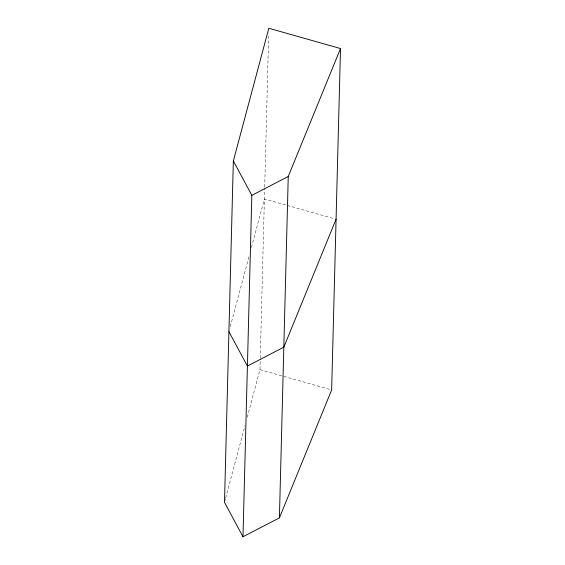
<?xml version="1.0" encoding="UTF-8"?>
<svg xmlns="http://www.w3.org/2000/svg" width="565" height="565" viewBox="0 0 565 565"><rect width="100%" height="100%" fill="white"/><g stroke="black" fill="none" stroke-linecap="round" stroke-linejoin="round"><path stroke-width="0.42" stroke-dasharray="2.83 2.12" d="M247.23 417.281L259.964 369.644L260.239 359.058M260.26 358.175L264.674 187.919M264.695 187.036L268.679 33.54M230.287 326.542L249.384 255.09M251.432 247.435L264.392 198.951L286.314 205.152M224.729 501.494L225.407 498.944M225.633 498.09L244.956 425.791M287.161 205.392L334.388 218.754M259.964 369.644L330.808 389.688"/><path stroke-width="0.85" d="M233.352 160.947L224.496 502.341L242.985 536.75L279.4 517.879L331.648 389.928L340.504 48.534L268.813 28.25L233.352 160.947L251.835 195.356L242.985 536.75M279.4 517.879L288.249 176.478L340.504 48.534M336.076 219.227L283.821 347.178L247.406 366.049L228.924 331.648M251.835 195.356L288.249 176.478"/></g></svg>
